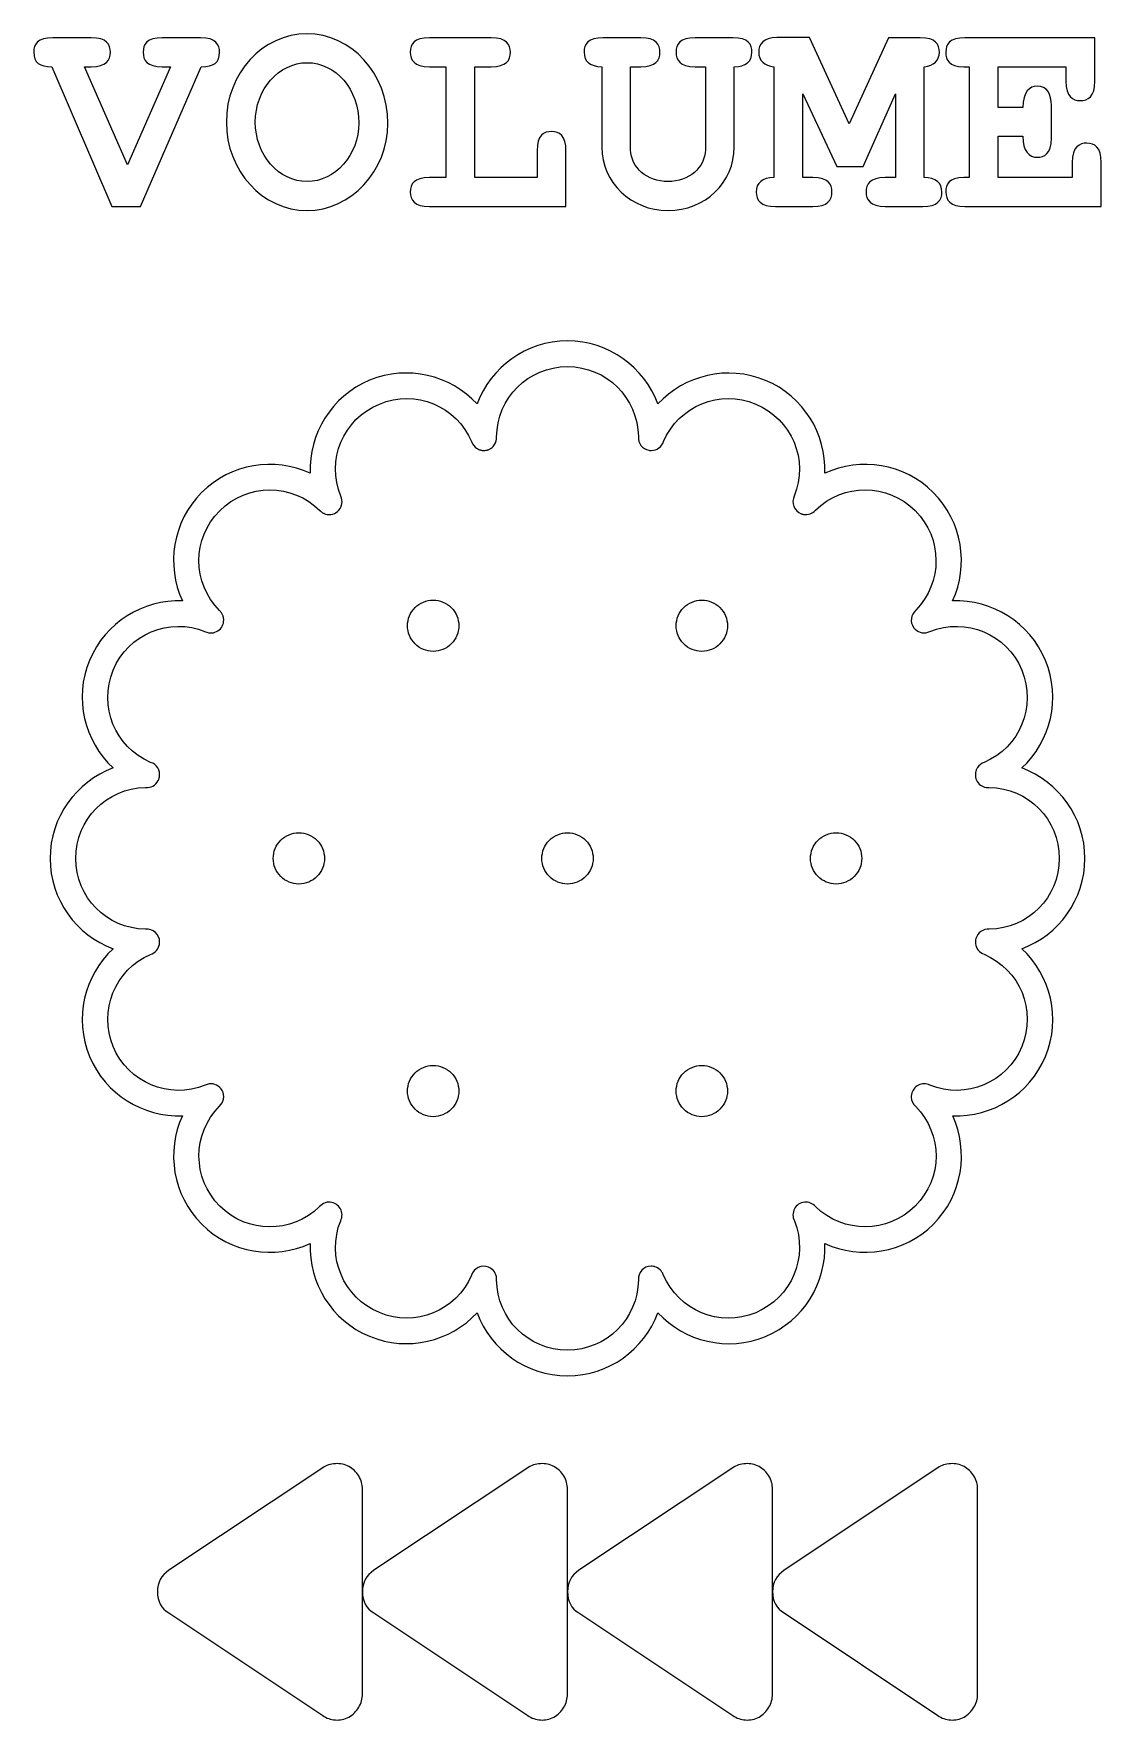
# Model space of a CAD drawing. Extents: x 1.1 to 88.4, y 2.6 to 71.5.
# Drawn here: x 67.36 to 88.18, y 4.68 to 37.57 of the extents above; entities that cross this region are included whole.
import ezdxf

# ---------------------------------------------------------------- set-up
doc = ezdxf.new("R2010")
doc.units = 0
doc.layers.add('Layer_1', color=7, linetype='CONTINUOUS')

msp = doc.modelspace()

# ---------------------------------------------------------------- linework, layer by layer
at = {"layer": 'Layer_1', "color": 7}
for points in [[(84.651376, 37.487701), (84.030488, 37.487701), (83.268488, 35.811301), (82.489554, 37.493351), (81.851732, 37.493351)], [(68.487133, 37.487701), (67.736422, 37.487701)], [(70.615089, 37.487701), (69.870022, 37.487701)], [(76.287032, 37.487701), (75.079121, 37.487701)], [(79.202026, 37.487701), (78.468248, 37.487701)], [(80.996959, 37.487701), (80.263182, 37.487701)], [(88.057436, 36.641041), (88.057436, 37.487701), (85.523081, 37.487701)], [(67.719489, 36.923261), (68.887889, 34.196991), (69.446689, 34.196991), (70.632022, 36.923261)], [(69.870022, 36.923261), (70.033711, 36.923261), (69.192689, 35.009791), (68.351666, 36.923261), (68.487133, 36.923261)], [(75.079121, 36.923261), (75.400855, 36.923261), (75.400855, 34.761441), (75.079121, 34.761441)], [(77.178855, 35.280721), (77.178855, 34.761441), (75.965299, 34.761441), (75.965299, 36.923261), (76.287032, 36.923261)], [(78.440026, 36.923261), (78.440026, 35.354101)], [(79.00447, 35.303301), (79.00447, 36.923261), (79.202026, 36.923261)], [(80.263182, 36.923261), (80.460737, 36.923261), (80.460737, 35.303301)], [(81.025182, 35.354101), (81.025182, 36.923261)], [(81.795288, 36.923261), (81.795288, 34.761441)], [(84.730399, 34.761441), (84.730399, 36.923261)], [(85.500503, 36.923261), (85.607747, 36.923261), (85.607747, 34.761441), (85.500503, 34.761441)], [(86.651969, 36.127391), (86.172192, 36.127391), (86.172192, 36.923261), (87.492992, 36.923261), (87.492992, 36.641041)], [(82.557288, 34.761441), (82.359732, 34.761441), (82.359732, 36.392681), (83.025776, 34.975921), (83.539421, 34.975921), (84.165954, 36.392681), (84.165954, 34.761441), (83.968399, 34.761441)], [(87.210769, 35.529081), (87.210769, 36.166901)], [(87.617169, 35.054951), (87.617169, 34.761441), (86.172192, 34.761441), (86.172192, 35.568591), (86.651969, 35.568591)], [(77.743299, 34.196991), (77.743299, 35.280721)], [(88.181614, 34.196991), (88.181614, 35.054951)], [(75.079121, 34.196991), (77.743299, 34.196991)], [(81.829154, 34.196991), (82.557288, 34.196991)], [(83.968399, 34.196991), (84.702176, 34.196991)], [(85.523081, 34.196991), (88.181614, 34.196991)], [(72.998444, 9.601906), (69.99951, 7.602617)], [(76.997022, 9.601906), (73.998089, 7.602617)], [(80.995604, 9.601906), (77.99667, 7.602617)], [(84.994182, 9.601906), (81.995249, 7.602617)], [(73.774168, 5.187476), (73.774168, 9.186054)], [(77.772746, 5.187476), (77.772746, 9.186054)], [(81.771328, 5.187476), (81.771328, 9.186054)], [(85.769906, 5.187476), (85.769906, 9.186054)], [(69.99951, 6.770913), (72.998444, 4.771624)], [(73.998089, 6.770913), (76.997022, 4.771624)], [(77.99667, 6.770913), (80.995604, 4.771624)], [(81.995249, 6.770913), (84.994182, 4.771624)]]:
    msp.add_lwpolyline(points, dxfattribs=at)
for points in [[(70.987622, 37.205481)], [(81.369493, 37.205481)], [(73.705061, 35.828251)], [(74.269505, 35.816951)], [(85.07471, 34.479211)], [(77.772513, 31.575468)], [(77.772513, 31.075758)], [(75.653377, 26.022648)], [(80.892127, 26.022648)], [(73.034002, 21.485748)], [(78.272752, 21.485748)], [(83.511502, 21.485748)], [(75.653377, 16.948848)], [(80.892127, 16.948848)], [(69.77559, 7.186765)], [(73.774168, 7.186765)], [(77.77275, 7.186765)], [(81.771328, 7.186765)]]:
    msp.add_lwpolyline(points, close=True, dxfattribs=at)
for points in [[(72.694705, 37.566721), (71.825461, 37.566721), (71.119905, 36.793441), (71.119905, 35.845171)], [(74.269505, 35.816951), (74.269505, 36.799081), (73.552661, 37.566721), (72.694705, 37.566721)], [(81.851732, 37.493351), (81.592088, 37.493351), (81.501776, 37.357881), (81.501776, 37.211121)], [(67.736422, 37.487701), (67.437266, 37.487701), (67.363889, 37.363521), (67.363889, 37.205481)], [(67.363889, 37.205481), (67.363889, 37.002281), (67.476777, 36.923261), (67.719489, 36.923261)], [(68.859666, 37.205481), (68.859666, 37.357881), (68.786286, 37.487701), (68.487133, 37.487701)], [(68.487133, 36.923261), (68.775, 36.923261), (68.859666, 37.047441), (68.859666, 37.205481)], [(69.870022, 37.487701), (69.570866, 37.487701), (69.497489, 37.363521), (69.497489, 37.205481)], [(69.497489, 37.205481), (69.497489, 37.047441), (69.570869, 36.923261), (69.870022, 36.923261)], [(70.987622, 37.205481), (70.987622, 37.352241), (70.919892, 37.487701), (70.615089, 37.487701)], [(70.632022, 36.923261), (70.874733, 36.923261), (70.987622, 37.002261), (70.987622, 37.205481)], [(75.079121, 37.487701), (74.779966, 37.487701), (74.706588, 37.363521), (74.706588, 37.205481)], [(74.706588, 37.205481), (74.706588, 37.058721), (74.779968, 36.923261), (75.079121, 36.923261)], [(76.659566, 37.205481), (76.659566, 37.352241), (76.586186, 37.487701), (76.287032, 37.487701)], [(76.287032, 36.923261), (76.580544, 36.923261), (76.659566, 37.047441), (76.659566, 37.205481)], [(78.468248, 37.487701), (78.174737, 37.487701), (78.095715, 37.363521), (78.095715, 37.205481)], [(78.095715, 37.205481), (78.095715, 37.024861), (78.214248, 36.928901), (78.440026, 36.923261)], [(79.574559, 37.205481), (79.574559, 37.357881), (79.501179, 37.487701), (79.202026, 37.487701)], [(79.202026, 36.923261), (79.495537, 36.923261), (79.574559, 37.047441), (79.574559, 37.205481)], [(80.263182, 37.487701), (79.964026, 37.487701), (79.890648, 37.363521), (79.890648, 37.205481)], [(79.890648, 37.205481), (79.890648, 37.058721), (79.958378, 36.923261), (80.263182, 36.923261)], [(81.369493, 37.205481), (81.369493, 37.357881), (81.301763, 37.487701), (80.996959, 37.487701)], [(81.025182, 36.923261), (81.250959, 36.923261), (81.369493, 37.024861), (81.369493, 37.205481)], [(81.501776, 37.211121), (81.501776, 37.041791), (81.609021, 36.940191), (81.795288, 36.923261)], [(85.02391, 37.205481), (85.02391, 37.357881), (84.95618, 37.487701), (84.651376, 37.487701)], [(84.730399, 36.923261), (84.916665, 36.940161), (85.02391, 37.041791), (85.02391, 37.205481)], [(85.523081, 37.487701), (85.223925, 37.487701), (85.150547, 37.363521), (85.150547, 37.205481)], [(85.150547, 37.205481), (85.150547, 37.058721), (85.201347, 36.923261), (85.500503, 36.923261)], [(71.684349, 35.845181), (71.684349, 36.477361), (72.141549, 37.002291), (72.694705, 37.002291)], [(72.694705, 37.002291), (73.253505, 37.002291), (73.705061, 36.477361), (73.705061, 35.828251)], [(86.928547, 36.545081), (86.787436, 36.545081), (86.651969, 36.432191), (86.651969, 36.127391)], [(87.210769, 36.166901), (87.210769, 36.387041), (87.126099, 36.545081), (86.928547, 36.545081)], [(87.492992, 36.641041), (87.492992, 36.341881), (87.622814, 36.262861), (87.775214, 36.262861)], [(87.775214, 36.262861), (87.921969, 36.262861), (88.057436, 36.330561), (88.057436, 36.641041)], [(71.119905, 35.845171), (71.119905, 34.891261), (71.825461, 34.117971), (72.694705, 34.117971)], [(72.694705, 34.682421), (72.141549, 34.682421), (71.684349, 35.207361), (71.684349, 35.845181)], [(73.705061, 35.828251), (73.705061, 35.207361), (73.242216, 34.682421), (72.694705, 34.682421)], [(72.694705, 34.117971), (73.552661, 34.117971), (74.269505, 34.891261), (74.269505, 35.816951)], [(77.461077, 35.658901), (77.314321, 35.658901), (77.178855, 35.596801), (77.178855, 35.280721)], [(77.743299, 35.280721), (77.743299, 35.579881), (77.613477, 35.658901), (77.461077, 35.658901)], [(86.651969, 35.568591), (86.651969, 35.275081), (86.776147, 35.156551), (86.934192, 35.156551)], [(86.934192, 35.156551), (87.069658, 35.156551), (87.210769, 35.224251), (87.210769, 35.529081)], [(78.440026, 35.354101), (78.440026, 34.671121), (79.015759, 34.117971), (79.732604, 34.117971)], [(79.732604, 34.682411), (79.331848, 34.682411), (79.00447, 34.958991), (79.00447, 35.303301)], [(79.732604, 34.117971), (80.460737, 34.117971), (81.025182, 34.676771), (81.025182, 35.354101)], [(80.460737, 35.303301), (80.460737, 34.958991), (80.133359, 34.682411), (79.732604, 34.682411)], [(87.899392, 35.433121), (87.758281, 35.433121), (87.617169, 35.371021), (87.617169, 35.054951)], [(88.181614, 35.054951), (88.181614, 35.354101), (88.051792, 35.433121), (87.899392, 35.433121)], [(75.079121, 34.761441), (74.779966, 34.761441), (74.706588, 34.637261), (74.706588, 34.479211)], [(81.795288, 34.761441), (81.575154, 34.761441), (81.450976, 34.659841), (81.450976, 34.479211)], [(82.929821, 34.479211), (82.929821, 34.631611), (82.862091, 34.761441), (82.557288, 34.761441)], [(83.968399, 34.761441), (83.669243, 34.761441), (83.595865, 34.637261), (83.595865, 34.479211)], [(85.07471, 34.479211), (85.07471, 34.659841), (84.950532, 34.761441), (84.730399, 34.761441)], [(85.500503, 34.761441), (85.206992, 34.761441), (85.150547, 34.631611), (85.150547, 34.479211)], [(74.706588, 34.479211), (74.706588, 34.326811), (74.791258, 34.196991), (75.079121, 34.196991)], [(81.450976, 34.479211), (81.450976, 34.326811), (81.535646, 34.196991), (81.829154, 34.196991)], [(82.557288, 34.196991), (82.845154, 34.196991), (82.929821, 34.326811), (82.929821, 34.479211)], [(83.595865, 34.479211), (83.595865, 34.332461), (83.674885, 34.196991), (83.968399, 34.196991)], [(84.702176, 34.196991), (84.990043, 34.196991), (85.07471, 34.326811), (85.07471, 34.479211)], [(85.150547, 34.479211), (85.150547, 34.326811), (85.235217, 34.196991), (85.523081, 34.196991)], [(77.772513, 31.575468), (76.965891, 31.575468), (76.276924, 31.062267), (76.00983, 30.346603)], [(79.535712, 30.347635), (79.268372, 31.062825), (78.578791, 31.575468), (77.772513, 31.575468)], [(76.00983, 30.346603), (75.489699, 30.90602), (74.657648, 31.11681), (73.912285, 30.808073)], [(76.390684, 29.700647), (76.394886, 30.463491), (77.008642, 31.075758), (77.772513, 31.075758)], [(77.772513, 31.075758), (78.532886, 31.075758), (79.144602, 30.468952), (79.154342, 29.710981)], [(81.633776, 30.807039), (80.888934, 31.115559), (80.056407, 30.905961), (79.535712, 30.347635)], [(73.912285, 30.808073), (73.166691, 30.499241), (72.726107, 29.76062), (72.753698, 28.996815)], [(74.103486, 30.346084), (74.809473, 30.63851), (75.609917, 30.307178), (75.905444, 29.603494)], [(79.643715, 29.614348), (79.943152, 30.310112), (80.740455, 30.635872), (81.442572, 30.345053)], [(82.792363, 28.996815), (82.819731, 29.760437), (82.379192, 30.498278), (81.633776, 30.807039)], [(73.352627, 28.546196), (73.064181, 29.252702), (73.397577, 30.053683), (74.103486, 30.346084)], [(81.442572, 30.345053), (82.146795, 30.053347), (82.479789, 29.25561), (82.194981, 28.550331)], [(75.905444, 29.603494), (75.923686, 29.553934), (75.957153, 29.511423), (76.001046, 29.482056)], [(76.352444, 29.557504), (76.378959, 29.599671), (76.392275, 29.648796), (76.390684, 29.69858)], [(76.390684, 29.69858), (76.390687, 29.699269), (76.390687, 29.699958), (76.390684, 29.700647)], [(79.154342, 29.710981), (79.143161, 29.582288), (79.231858, 29.466265), (79.358978, 29.4433)], [(79.409106, 29.439164), (79.516899, 29.440873), (79.611458, 29.511481), (79.643715, 29.614348)], [(72.753698, 28.996815), (72.058791, 29.313966), (71.208412, 29.189411), (70.638066, 28.619059)], [(76.001046, 29.482056), (76.014857, 29.472686), (76.029571, 29.464723), (76.044969, 29.458286)], [(76.044969, 29.458286), (76.045314, 29.458112), (76.045658, 29.457939), (76.046004, 29.457767)], [(76.046004, 29.457767), (76.053454, 29.454821), (76.061043, 29.452235), (76.068742, 29.450017)], [(76.068742, 29.450017), (76.069085, 29.449844), (76.069429, 29.449671), (76.069774, 29.449499)], [(76.069774, 29.449499), (76.07743, 29.447234), (76.08519, 29.445338), (76.093028, 29.443816)], [(76.093028, 29.443816), (76.117539, 29.439073), (76.142622, 29.438027), (76.167442, 29.440715)], [(76.167442, 29.440715), (76.180371, 29.442299), (76.193157, 29.444891), (76.205682, 29.448467)], [(76.205682, 29.448467), (76.209319, 29.449247), (76.212937, 29.450108), (76.216535, 29.451049)], [(76.216535, 29.451049), (76.216881, 29.451221), (76.217226, 29.451394), (76.21757, 29.451568)], [(76.21757, 29.451568), (76.225103, 29.453971), (76.232518, 29.45673), (76.23979, 29.459836)], [(76.23979, 29.459836), (76.240135, 29.460007), (76.24048, 29.460179), (76.240824, 29.460352)], [(76.240824, 29.460352), (76.248055, 29.46363), (76.255126, 29.467251), (76.262012, 29.471203)], [(76.262012, 29.471203), (76.262356, 29.471375), (76.2627, 29.471548), (76.263044, 29.471721)], [(76.263044, 29.471721), (76.269954, 29.475535), (76.276679, 29.479673), (76.283197, 29.484122)], [(76.283197, 29.484122), (76.283543, 29.484466), (76.283888, 29.484811), (76.284232, 29.485157)], [(76.284232, 29.485157), (76.297859, 29.494726), (76.310497, 29.505632), (76.321956, 29.517714)], [(76.321956, 29.517714), (76.333426, 29.529922), (76.34364, 29.543253), (76.352444, 29.557504)], [(79.358978, 29.4433), (79.359151, 29.4433), (79.359324, 29.4433), (79.359497, 29.4433)], [(79.359497, 29.4433), (79.367537, 29.44187), (79.375642, 29.440835), (79.383783, 29.440199)], [(79.383783, 29.440199), (79.383956, 29.440199), (79.384129, 29.440199), (79.384302, 29.440199)], [(79.384302, 29.440199), (79.392548, 29.439443), (79.400826, 29.439098), (79.409106, 29.439164)], [(84.905928, 28.620094), (84.335667, 29.190353), (83.48683, 29.313963), (82.792363, 28.996815)], [(70.638066, 28.619059), (70.067741, 28.048737), (69.944395, 27.199495), (70.26186, 26.504977)], [(70.991531, 28.265592), (71.532826, 28.806887), (72.403271, 28.807572), (72.945418, 28.267661)], [(82.608393, 28.274894), (83.151034, 28.807011), (84.013774, 28.805683), (84.552461, 28.266626)], [(85.283682, 26.505493), (85.600637, 27.200339), (85.476182, 28.049842), (84.905928, 28.620094)], [(73.315114, 28.27644), (73.379793, 28.35106), (73.394491, 28.456759), (73.352627, 28.546196)], [(82.194981, 28.550331), (82.164124, 28.487546), (82.160983, 28.414705), (82.18632, 28.349497)], [(82.18632, 28.349497), (82.211657, 28.284289), (82.263155, 28.232678), (82.328307, 28.207198)], [(70.98843, 26.316359), (70.451392, 26.858696), (70.451193, 27.725252), (70.991531, 28.265592)], [(72.945418, 28.267661), (72.946102, 28.266967), (72.946791, 28.266277), (72.947484, 28.265592)], [(72.947484, 28.265592), (72.953227, 28.259611), (72.959263, 28.25392), (72.965571, 28.248539)], [(72.965571, 28.248539), (72.972022, 28.243034), (72.978748, 28.23786), (72.985724, 28.233037)], [(72.985724, 28.233037), (72.992569, 28.228383), (72.99964, 28.224071), (73.006912, 28.220118)], [(73.006912, 28.220118), (73.007084, 28.220118), (73.007256, 28.220118), (73.007428, 28.220118)], [(73.007428, 28.220118), (73.014483, 28.216151), (73.021726, 28.212529), (73.029132, 28.209265)], [(73.029132, 28.209265), (73.029305, 28.209264), (73.029478, 28.209264), (73.02965, 28.209265)], [(73.02965, 28.209265), (73.037261, 28.206127), (73.045022, 28.203368), (73.052905, 28.200996)], [(73.052905, 28.200996), (73.053077, 28.200996), (73.053249, 28.200996), (73.053421, 28.200996)], [(73.053421, 28.200996), (73.147896, 28.172258), (73.250436, 28.20182), (73.315114, 28.27644)], [(82.328307, 28.207198), (82.336087, 28.204045), (82.34402, 28.201285), (82.352077, 28.19893)], [(82.352077, 28.19893), (82.360083, 28.196806), (82.368189, 28.195082), (82.376366, 28.193763)], [(82.376366, 28.193763), (82.46258, 28.178297), (82.550601, 28.209075), (82.608393, 28.274894)], [(84.552461, 28.266626), (85.09061, 27.728477), (85.093835, 26.865829), (84.563314, 26.323076)], [(70.26186, 26.504977), (69.498056, 26.53256), (68.759437, 26.091968), (68.450602, 25.346391)], [(70.993081, 26.311189), (70.991422, 26.312848), (70.990081, 26.314692), (70.98843, 26.316359)], [(71.034422, 26.258481), (71.023068, 26.277825), (71.009163, 26.295553), (70.993081, 26.311189)], [(74.653377, 26.022648), (74.653377, 26.155256), (74.706055, 26.282433), (74.799823, 26.376201)], [(74.799823, 26.376201), (74.893592, 26.46997), (75.020769, 26.522648), (75.153377, 26.522648)], [(75.153377, 26.522648), (75.285985, 26.522648), (75.413162, 26.46997), (75.50693, 26.376201)], [(75.50693, 26.376201), (75.600699, 26.282433), (75.653377, 26.155256), (75.653377, 26.022648)], [(79.892127, 26.022648), (79.892127, 26.155256), (79.944805, 26.282433), (80.038574, 26.376201)], [(80.038574, 26.376201), (80.132342, 26.46997), (80.259519, 26.522648), (80.392127, 26.522648)], [(80.392127, 26.522648), (80.524735, 26.522648), (80.651912, 26.46997), (80.74568, 26.376201)], [(80.74568, 26.376201), (80.839449, 26.282433), (80.892127, 26.155256), (80.892127, 26.022648)], [(84.563314, 26.323076), (84.465948, 26.23969), (84.447422, 26.096174), (84.520422, 25.990797)], [(87.093392, 25.346907), (86.784769, 26.091992), (86.046936, 26.532425), (85.283682, 26.505493)], [(68.912588, 25.155187), (69.204921, 25.860939), (70.005569, 26.194142), (70.711961, 25.906048)], [(70.955166, 25.922773), (71.027841, 25.97017), (71.070748, 26.051855), (71.06853, 26.13859)], [(71.034941, 26.257962), (71.034768, 26.258136), (71.034595, 26.258308), (71.034422, 26.258481)], [(71.045791, 26.236259), (71.042528, 26.243665), (71.038907, 26.250908), (71.034941, 26.257962)], [(71.046307, 26.235743), (71.046136, 26.235915), (71.045964, 26.236087), (71.045791, 26.236259)], [(71.055094, 26.213004), (71.052537, 26.220722), (71.049604, 26.228311), (71.046307, 26.235743)], [(71.059227, 26.199569), (71.057976, 26.204085), (71.056597, 26.208566), (71.055094, 26.213004)], [(71.062328, 26.189234), (71.061369, 26.192701), (71.060335, 26.196147), (71.059227, 26.199569)], [(71.062328, 26.1882), (71.062329, 26.188545), (71.062329, 26.188889), (71.062328, 26.189234)], [(71.066463, 26.16443), (71.065468, 26.172415), (71.064088, 26.180348), (71.062328, 26.1882)], [(71.066463, 26.163911), (71.066463, 26.164084), (71.066463, 26.164257), (71.066463, 26.16443)], [(71.06853, 26.139625), (71.068236, 26.147749), (71.067547, 26.155854), (71.066463, 26.163911)], [(71.06853, 26.139106), (71.06853, 26.139279), (71.06853, 26.139452), (71.06853, 26.139625)], [(71.06853, 26.13859), (71.06853, 26.138762), (71.06853, 26.138934), (71.06853, 26.139106)], [(74.799823, 25.669095), (74.706055, 25.762863), (74.653377, 25.89004), (74.653377, 26.022648)], [(75.653377, 26.022648), (75.653377, 25.89004), (75.600699, 25.762863), (75.50693, 25.669095)], [(80.038574, 25.669095), (79.944805, 25.762863), (79.892127, 25.89004), (79.892127, 26.022648)], [(80.892127, 26.022648), (80.892127, 25.89004), (80.839449, 25.762863), (80.74568, 25.669095)], [(84.520422, 25.990797), (84.525245, 25.98382), (84.530419, 25.977094), (84.535924, 25.970643)], [(84.838232, 25.90863), (85.543135, 26.19233), (86.339914, 25.858928), (86.631403, 25.155187)], [(70.711961, 25.906048), (70.79044, 25.869047), (70.882491, 25.875377), (70.955166, 25.922773)], [(75.153377, 25.522648), (75.020769, 25.522648), (74.893592, 25.575326), (74.799823, 25.669095)], [(75.50693, 25.669095), (75.413162, 25.575326), (75.285985, 25.522648), (75.153377, 25.522648)], [(80.392127, 25.522648), (80.259519, 25.522648), (80.132342, 25.575326), (80.038574, 25.669095)], [(80.74568, 25.669095), (80.651912, 25.575326), (80.524735, 25.522648), (80.392127, 25.522648)], [(84.535924, 25.970643), (84.541305, 25.964336), (84.546996, 25.958299), (84.552977, 25.952557)], [(84.552977, 25.952557), (84.629159, 25.878972), (84.743441, 25.861373), (84.838232, 25.90863)], [(68.450602, 25.346391), (68.142008, 24.60138), (68.352418, 23.768993), (68.911038, 23.248327)], [(86.63347, 23.248327), (87.191883, 23.769014), (87.401933, 24.60202), (87.093392, 25.346907)], [(69.643293, 23.356849), (68.947574, 23.656296), (68.621774, 24.453094), (68.912588, 25.155187)], [(86.631403, 25.155187), (86.92258, 24.452229), (86.595613, 23.65441), (85.898116, 23.355814)], [(69.815376, 23.075729), (69.836643, 23.199333), (69.763044, 23.319566), (69.643293, 23.356849)], [(85.898116, 23.355814), (85.844803, 23.338293), (85.798934, 23.303346), (85.767891, 23.256595)], [(68.911038, 23.248327), (68.195718, 22.981053), (67.682689, 22.292014), (67.682689, 21.485644)], [(69.790571, 23.001831), (69.794377, 23.009065), (69.797826, 23.016481), (69.800906, 23.024053)], [(69.800906, 23.024569), (69.804043, 23.03218), (69.806802, 23.03994), (69.809174, 23.047823)], [(69.800906, 23.024053), (69.800906, 23.024225), (69.800906, 23.024397), (69.800906, 23.024569)], [(69.809174, 23.048339), (69.811456, 23.056166), (69.813353, 23.0641), (69.81486, 23.072112)], [(69.809174, 23.047823), (69.809174, 23.047995), (69.809174, 23.048167), (69.809174, 23.048339)], [(69.81486, 23.072628), (69.815038, 23.07366), (69.81521, 23.074694), (69.815376, 23.075729)], [(69.81486, 23.072112), (69.81486, 23.072284), (69.81486, 23.072456), (69.81486, 23.072628)], [(85.736368, 23.188899), (85.712278, 23.10931), (85.729333, 23.022952), (85.781871, 22.958497)], [(85.74412, 23.212153), (85.741158, 23.204533), (85.73857, 23.196773), (85.736368, 23.188899)], [(85.744636, 23.212672), (85.744464, 23.212499), (85.744292, 23.212326), (85.74412, 23.212153)], [(85.754971, 23.234376), (85.75118, 23.227311), (85.747731, 23.220068), (85.744636, 23.212672)], [(85.767891, 23.256079), (85.763236, 23.249235), (85.758924, 23.242164), (85.754971, 23.234892)], [(85.754971, 23.234892), (85.754971, 23.23472), (85.754971, 23.234548), (85.754971, 23.234376)], [(85.767891, 23.256595), (85.76789, 23.256423), (85.76789, 23.256251), (85.767891, 23.256079)], [(87.862853, 21.485644), (87.862853, 22.292364), (87.349265, 22.981302), (86.63347, 23.248327)], [(68.182918, 21.485644), (68.182918, 22.244125), (68.786678, 22.854775), (69.542008, 22.867473)], [(69.542008, 22.867473), (69.542699, 22.867483), (69.543381, 22.867462), (69.544075, 22.867473)], [(69.544075, 22.867473), (69.645884, 22.857457), (69.743525, 22.910473), (69.790571, 23.001315)], [(69.790571, 23.001315), (69.790571, 23.001487), (69.790571, 23.001659), (69.790571, 23.001831)], [(85.781871, 22.958497), (85.834409, 22.894042), (85.915555, 22.859924), (85.998366, 22.867473)], [(85.998366, 22.867473), (86.75612, 22.857498), (87.362624, 22.245871), (87.362624, 21.485644)], [(72.034002, 21.485748), (72.034002, 21.618356), (72.08668, 21.745533), (72.180449, 21.839301)], [(72.180449, 21.839301), (72.274217, 21.93307), (72.401394, 21.985748), (72.534002, 21.985748)], [(72.534002, 21.985748), (72.66661, 21.985748), (72.793787, 21.93307), (72.887555, 21.839301)], [(72.887555, 21.839301), (72.981324, 21.745533), (73.034002, 21.618356), (73.034002, 21.485748)], [(77.272752, 21.485748), (77.272752, 21.618356), (77.32543, 21.745533), (77.419199, 21.839301)], [(77.419199, 21.839301), (77.512967, 21.93307), (77.640144, 21.985748), (77.772752, 21.985748)], [(77.772752, 21.985748), (77.90536, 21.985748), (78.032537, 21.93307), (78.126305, 21.839301)], [(78.126305, 21.839301), (78.220074, 21.745533), (78.272752, 21.618356), (78.272752, 21.485748)], [(82.511502, 21.485748), (82.511502, 21.618356), (82.56418, 21.745533), (82.657949, 21.839301)], [(82.657949, 21.839301), (82.751717, 21.93307), (82.878894, 21.985748), (83.011502, 21.985748)], [(83.011502, 21.985748), (83.14411, 21.985748), (83.271287, 21.93307), (83.365055, 21.839301)], [(83.365055, 21.839301), (83.458824, 21.745533), (83.511502, 21.618356), (83.511502, 21.485748)], [(67.682689, 21.485644), (67.682689, 20.679276), (68.195718, 19.990235), (68.911038, 19.722961)], [(69.54304, 20.103818), (68.787229, 20.11597), (68.182918, 20.726819), (68.182918, 21.485644)], [(72.180449, 21.132195), (72.08668, 21.225963), (72.034002, 21.35314), (72.034002, 21.485748)], [(73.034002, 21.485748), (73.034002, 21.35314), (72.981324, 21.225963), (72.887555, 21.132195)], [(77.419199, 21.132195), (77.32543, 21.225963), (77.272752, 21.35314), (77.272752, 21.485748)], [(78.272752, 21.485748), (78.272752, 21.35314), (78.220074, 21.225963), (78.126305, 21.132195)], [(82.657949, 21.132195), (82.56418, 21.225963), (82.511502, 21.35314), (82.511502, 21.485748)], [(83.511502, 21.485748), (83.511502, 21.35314), (83.458824, 21.225963), (83.365055, 21.132195)], [(87.362624, 21.485644), (87.362624, 20.72507), (86.755572, 20.113245), (85.997335, 20.103818)], [(86.633988, 19.722961), (87.349546, 19.99011), (87.862853, 20.679096), (87.862853, 21.485644)], [(72.534002, 20.985748), (72.401394, 20.985748), (72.274217, 21.038426), (72.180449, 21.132195)], [(72.887555, 21.132195), (72.793787, 21.038426), (72.66661, 20.985748), (72.534002, 20.985748)], [(77.772752, 20.985748), (77.640144, 20.985748), (77.512967, 21.038426), (77.419199, 21.132195)], [(78.126305, 21.132195), (78.032537, 21.038426), (77.90536, 20.985748), (77.772752, 20.985748)], [(83.011502, 20.985748), (82.878894, 20.985748), (82.751717, 21.038426), (82.657949, 21.132195)], [(83.365055, 21.132195), (83.271287, 21.038426), (83.14411, 20.985748), (83.011502, 20.985748)], [(69.735883, 20.041818), (69.683228, 20.088764), (69.613189, 20.111282), (69.54304, 20.103818)], [(85.997335, 20.103818), (85.878463, 20.113646), (85.769202, 20.038137), (85.736368, 19.923467)], [(69.641743, 19.613407), (69.73112, 19.640589), (69.797889, 19.715329), (69.81486, 19.807193)], [(69.819511, 19.857321), (69.818912, 19.927864), (69.788539, 19.994871), (69.735883, 20.041818)], [(69.81486, 19.807712), (69.816446, 19.815573), (69.817653, 19.823505), (69.818477, 19.831482)], [(69.81486, 19.807193), (69.81486, 19.807366), (69.81486, 19.807539), (69.81486, 19.807712)], [(69.818477, 19.832517), (69.819215, 19.84059), (69.81956, 19.848695), (69.819511, 19.856803)], [(69.818477, 19.831482), (69.818477, 19.831827), (69.818477, 19.832172), (69.818477, 19.832517)], [(69.819511, 19.856803), (69.819511, 19.856976), (69.819511, 19.857148), (69.819511, 19.857321)], [(85.727065, 19.873858), (85.725764, 19.857328), (85.726111, 19.84071), (85.7281, 19.824248)], [(85.727584, 19.876959), (85.727406, 19.876098), (85.727234, 19.875236), (85.727065, 19.874374)], [(85.727065, 19.874374), (85.727065, 19.874202), (85.727065, 19.87403), (85.727065, 19.873858)], [(85.736368, 19.923467), (85.731976, 19.908277), (85.729035, 19.892704), (85.727584, 19.876959)], [(85.7281, 19.824248), (85.739282, 19.727937), (85.805139, 19.646774), (85.897081, 19.615992)], [(68.911038, 19.722961), (68.353029, 19.202242), (68.143193, 18.36954), (68.451634, 17.624899)], [(68.913623, 17.816619), (68.623465, 18.517117), (68.947201, 19.311867), (69.639677, 19.612891)], [(69.639677, 19.612891), (69.640366, 19.61306), (69.641055, 19.613232), (69.641743, 19.613407)], [(85.897081, 19.615992), (86.59605, 19.318116), (86.923913, 18.519265), (86.632438, 17.815585)], [(87.094424, 17.624381), (87.403045, 18.369455), (87.192714, 19.2023), (86.633988, 19.722961)], [(70.70886, 17.063692), (70.003476, 16.778564), (69.205387, 17.112208), (68.913623, 17.816619)], [(86.632438, 17.815585), (86.340946, 17.111859), (85.544167, 16.778937), (84.839264, 17.06266)], [(68.451634, 17.624899), (68.760471, 16.879298), (69.498572, 16.439241), (70.262376, 16.466829)], [(74.799823, 17.302401), (74.893592, 17.39617), (75.020769, 17.448848), (75.153377, 17.448848)], [(75.153377, 17.448848), (75.285985, 17.448848), (75.413162, 17.39617), (75.50693, 17.302401)], [(80.038574, 17.302401), (80.132342, 17.39617), (80.259519, 17.448848), (80.392127, 17.448848)], [(80.392127, 17.448848), (80.524735, 17.448848), (80.651912, 17.39617), (80.74568, 17.302401)], [(85.284716, 16.465797), (86.047971, 16.438865), (86.785801, 16.879317), (87.094424, 17.624381)], [(70.992049, 17.01925), (70.91636, 17.092078), (70.803221, 17.109833), (70.70886, 17.063692)], [(74.653377, 16.948848), (74.653377, 17.081456), (74.706055, 17.208633), (74.799823, 17.302401)], [(75.50693, 17.302401), (75.600699, 17.208633), (75.653377, 17.081456), (75.653377, 16.948848)], [(79.892127, 16.948848), (79.892127, 17.081456), (79.944805, 17.208633), (80.038574, 17.302401)], [(80.74568, 17.302401), (80.839449, 17.208633), (80.892127, 17.081456), (80.892127, 16.948848)], [(70.98843, 16.654932), (71.027192, 16.690795), (71.053604, 16.73801), (71.063878, 16.789808)], [(71.009102, 17.001163), (71.003721, 17.007471), (70.99803, 17.013507), (70.992049, 17.01925)], [(71.009618, 17.000647), (71.009446, 17.000819), (71.009274, 17.000991), (71.009102, 17.001163)], [(71.037523, 16.959824), (71.029593, 16.97432), (71.020246, 16.987995), (71.009618, 17.000647)], [(71.038039, 16.959306), (71.037867, 16.959479), (71.037695, 16.959652), (71.037523, 16.959824)], [(71.048376, 16.937602), (71.045281, 16.944998), (71.041831, 16.952241), (71.038039, 16.959306)], [(71.048892, 16.937086), (71.048721, 16.937258), (71.048549, 16.93743), (71.048376, 16.937602)], [(71.057161, 16.914348), (71.054773, 16.922056), (71.052014, 16.929644), (71.048892, 16.937086)], [(71.062328, 16.896261), (71.060833, 16.902352), (71.059109, 16.908386), (71.057161, 16.914348)], [(71.063878, 16.890059), (71.063388, 16.892133), (71.062871, 16.8942), (71.062328, 16.896261)], [(71.063878, 16.889543), (71.063879, 16.889715), (71.063879, 16.889887), (71.063878, 16.890059)], [(71.067495, 16.865254), (71.066688, 16.873405), (71.065481, 16.881511), (71.063878, 16.889543)], [(71.063878, 16.789808), (71.068845, 16.814461), (71.070065, 16.839722), (71.067495, 16.864738)], [(71.067495, 16.864738), (71.067495, 16.86491), (71.067495, 16.865082), (71.067495, 16.865254)], [(74.799823, 16.595295), (74.706055, 16.689063), (74.653377, 16.81624), (74.653377, 16.948848)], [(75.653377, 16.948848), (75.653377, 16.81624), (75.600699, 16.689063), (75.50693, 16.595295)], [(80.038574, 16.595295), (79.944805, 16.689063), (79.892127, 16.81624), (79.892127, 16.948848)], [(80.892127, 16.948848), (80.892127, 16.81624), (80.839449, 16.689063), (80.74568, 16.595295)], [(84.477531, 16.856986), (84.476948, 16.848731), (84.476775, 16.840453), (84.477012, 16.832181)], [(84.477012, 16.832181), (84.477009, 16.831493), (84.477009, 16.830804), (84.477012, 16.830115)], [(84.477012, 16.830115), (84.479069, 16.761373), (84.509349, 16.696513), (84.560729, 16.650799)], [(84.480632, 16.881791), (84.479185, 16.873579), (84.47815, 16.865301), (84.477531, 16.856986)], [(84.614424, 17.062491), (84.543731, 17.026839), (84.494103, 16.95981), (84.480632, 16.881791)], [(84.839264, 17.06266), (84.768518, 17.098206), (84.685116, 17.098144), (84.614424, 17.062491)], [(70.262376, 16.466829), (69.944974, 15.771845), (70.069148, 14.921675), (70.639616, 14.351197)], [(70.993081, 14.704664), (70.452754, 15.244999), (70.451413, 16.112594), (70.98843, 16.654932)], [(75.153377, 16.448848), (75.020769, 16.448848), (74.893592, 16.501526), (74.799823, 16.595295)], [(75.50693, 16.595295), (75.413162, 16.501526), (75.285985, 16.448848), (75.153377, 16.448848)], [(80.392127, 16.448848), (80.259519, 16.448848), (80.132342, 16.501526), (80.038574, 16.595295)], [(80.74568, 16.595295), (80.651912, 16.501526), (80.524735, 16.448848), (80.392127, 16.448848)], [(84.560729, 16.650799), (85.093835, 16.108218), (85.093002, 15.245226), (84.554011, 14.706215)], [(84.907479, 14.352747), (85.477539, 14.92281), (85.60164, 15.771456), (85.284716, 16.465797)], [(72.936115, 14.695361), (72.393404, 14.164303), (71.531413, 14.165962), (70.993081, 14.704664)], [(73.045668, 14.768225), (73.0033, 14.754153), (72.965473, 14.728994), (72.936115, 14.695361)], [(73.069441, 14.774943), (73.061411, 14.773097), (73.053477, 14.770855), (73.045668, 14.768225)], [(73.144371, 14.780629), (73.119251, 14.782519), (73.093989, 14.780602), (73.069441, 14.774943)], [(73.343335, 14.654762), (73.302153, 14.727271), (73.227532, 14.774477), (73.144371, 14.780629)], [(73.349526, 14.419409), (73.386839, 14.493984), (73.384517, 14.582252), (73.343335, 14.654762)], [(82.199181, 14.65052), (82.159848, 14.577545), (82.159242, 14.489819), (82.197566, 14.416308)], [(82.393937, 14.780629), (82.311463, 14.772229), (82.238515, 14.723495), (82.199181, 14.65052)], [(82.610462, 14.694845), (82.556824, 14.757362), (82.475836, 14.789448), (82.393937, 14.780629)], [(84.554011, 14.706215), (84.016018, 14.168229), (83.153244, 14.164811), (82.610462, 14.694845)], [(70.639616, 14.351197), (71.209852, 13.780977), (72.058725, 13.657382), (72.753182, 13.974475)], [(74.103486, 12.627272), (73.399612, 12.918819), (73.065504, 13.714416), (73.349526, 14.419409)], [(82.197566, 14.416308), (82.478651, 13.712307), (82.145591, 12.917219), (81.443091, 12.626238)], [(82.792879, 13.974475), (83.487603, 13.657883), (84.337386, 13.782657), (84.907479, 14.352747)], [(72.753182, 13.974475), (72.726009, 13.211335), (73.166855, 12.474047), (73.912285, 12.165283)], [(81.634292, 12.164767), (82.379549, 12.473459), (82.820035, 13.21103), (82.792879, 13.974475)], [(76.033652, 13.508401), (75.970695, 13.478785), (75.922925, 13.424275), (75.901827, 13.357975)], [(76.233588, 13.514039), (76.169061, 13.54006), (76.09661, 13.538017), (76.033652, 13.508401)], [(76.27803, 13.490785), (76.264033, 13.500006), (76.249144, 13.507797), (76.233588, 13.514039)], [(76.390684, 13.264958), (76.396665, 13.355053), (76.353604, 13.441373), (76.27803, 13.490785)], [(79.40187, 13.532126), (79.333387, 13.531426), (79.268189, 13.502664), (79.221502, 13.452557)], [(79.448379, 13.528507), (79.433022, 13.53116), (79.417452, 13.532372), (79.40187, 13.532126)], [(79.451479, 13.527991), (79.450447, 13.528169), (79.449413, 13.528341), (79.448379, 13.528507)], [(79.451998, 13.527991), (79.451825, 13.527991), (79.451652, 13.527991), (79.451479, 13.527991)], [(79.457681, 13.52644), (79.455793, 13.526979), (79.453898, 13.527496), (79.451998, 13.527991)], [(79.476284, 13.521789), (79.470145, 13.523577), (79.463939, 13.525128), (79.457681, 13.52644)], [(79.640617, 13.366761), (79.61364, 13.44165), (79.552616, 13.499218), (79.476284, 13.521789)], [(75.901827, 13.357975), (75.60289, 12.661245), (74.806081, 12.336239), (74.103486, 12.627272)], [(77.772513, 11.896049), (77.010719, 11.896049), (76.398183, 12.505008), (76.390684, 13.264958)], [(79.154858, 13.267024), (79.148463, 12.506106), (78.535002, 11.896049), (77.772513, 11.896049)], [(79.221502, 13.452557), (79.174814, 13.402451), (79.150724, 13.335386), (79.154858, 13.267024)], [(81.443091, 12.626238), (80.737815, 12.334098), (79.936879, 12.664486), (79.640617, 13.366761)], [(73.912285, 12.165283), (74.65729, 11.856684), (75.489363, 12.066041), (76.00983, 12.624171)], [(76.00983, 12.624171), (76.277048, 11.908743), (76.966063, 11.395822), (77.772513, 11.395822)], [(77.772513, 11.395822), (78.579132, 11.395822), (79.268618, 11.909024), (79.535712, 12.624687)], [(79.535712, 12.624687), (80.056365, 12.065871), (80.889167, 11.85612), (81.634292, 12.164767)], [(73.246356, 9.681878), (73.15039, 9.676546), (73.067753, 9.649889), (72.998444, 9.601906)], [(73.510262, 9.625897), (73.430291, 9.668549), (73.342322, 9.687209), (73.246356, 9.681878)], [(73.702194, 9.441963), (73.654211, 9.521934), (73.590234, 9.583246), (73.510262, 9.625897)], [(77.244934, 9.681878), (77.148968, 9.676546), (77.066331, 9.649889), (76.997022, 9.601906)], [(77.50884, 9.625897), (77.428869, 9.668549), (77.3409, 9.687209), (77.244934, 9.681878)], [(77.700772, 9.441963), (77.652789, 9.521934), (77.588812, 9.583246), (77.50884, 9.625897)], [(81.243516, 9.681878), (81.14755, 9.676546), (81.064913, 9.649889), (80.995604, 9.601906)], [(81.507422, 9.625897), (81.427451, 9.668549), (81.339482, 9.687209), (81.243516, 9.681878)], [(81.699354, 9.441963), (81.651371, 9.521934), (81.587394, 9.583246), (81.507422, 9.625897)], [(85.242094, 9.681878), (85.146128, 9.676546), (85.063491, 9.649889), (84.994182, 9.601906)], [(85.506, 9.625897), (85.426029, 9.668549), (85.33806, 9.687209), (85.242094, 9.681878)], [(85.697932, 9.441963), (85.649949, 9.521934), (85.585972, 9.583246), (85.506, 9.625897)], [(73.774168, 9.186054), (73.774168, 9.276688), (73.750177, 9.361991), (73.702194, 9.441963)], [(77.772746, 9.186054), (77.772746, 9.276688), (77.748755, 9.361991), (77.700772, 9.441963)], [(81.771328, 9.186054), (81.771328, 9.276688), (81.747337, 9.361991), (81.699354, 9.441963)], [(85.769906, 9.186054), (85.769906, 9.276688), (85.745915, 9.361991), (85.697932, 9.441963)], [(69.99951, 7.602617), (69.85023, 7.50132), (69.77559, 7.362702), (69.77559, 7.186765)], [(73.998089, 7.602617), (73.848808, 7.50132), (73.774168, 7.362702), (73.774168, 7.186765)], [(77.99667, 7.602617), (77.84739, 7.50132), (77.77275, 7.362702), (77.77275, 7.186765)], [(81.995249, 7.602617), (81.845968, 7.50132), (81.771328, 7.362702), (81.771328, 7.186765)], [(69.77559, 7.186765), (69.77559, 7.000164), (69.85023, 6.861547), (69.99951, 6.770913)], [(73.774168, 7.186765), (73.774168, 7.000164), (73.848808, 6.861547), (73.998089, 6.770913)], [(77.77275, 7.186765), (77.77275, 7.000164), (77.84739, 6.861547), (77.99667, 6.770913)], [(81.771328, 7.186765), (81.771328, 7.000164), (81.845968, 6.861547), (81.995249, 6.770913)], [(73.702194, 4.931567), (73.750177, 5.011538), (73.774168, 5.096841), (73.774168, 5.187476)], [(77.700772, 4.931567), (77.748755, 5.011538), (77.772746, 5.096841), (77.772746, 5.187476)], [(81.699354, 4.931567), (81.747337, 5.011538), (81.771328, 5.096841), (81.771328, 5.187476)], [(85.697932, 4.931567), (85.745915, 5.011538), (85.769906, 5.096841), (85.769906, 5.187476)], [(72.998444, 4.771624), (73.073084, 4.718309), (73.155721, 4.688986), (73.246356, 4.683655)], [(73.246356, 4.683655), (73.33699, 4.678323), (73.424959, 4.696983), (73.510262, 4.739635)], [(73.510262, 4.739635), (73.590234, 4.787618), (73.654211, 4.851595), (73.702194, 4.931567)], [(76.997022, 4.771624), (77.071662, 4.718309), (77.1543, 4.688986), (77.244934, 4.683655)], [(77.244934, 4.683655), (77.335569, 4.678323), (77.423537, 4.696983), (77.50884, 4.739635)], [(77.50884, 4.739635), (77.588812, 4.787618), (77.652789, 4.851595), (77.700772, 4.931567)], [(80.995604, 4.771624), (81.070244, 4.718309), (81.152881, 4.688986), (81.243516, 4.683655)], [(81.243516, 4.683655), (81.33415, 4.678323), (81.422119, 4.696983), (81.507422, 4.739635)], [(81.507422, 4.739635), (81.587394, 4.787618), (81.651371, 4.851595), (81.699354, 4.931567)], [(84.994182, 4.771624), (85.068822, 4.718309), (85.15146, 4.688986), (85.242094, 4.683655)], [(85.242094, 4.683655), (85.332729, 4.678323), (85.420697, 4.696983), (85.506, 4.739635)], [(85.506, 4.739635), (85.585972, 4.787618), (85.649949, 4.851595), (85.697932, 4.931567)]]:
    msp.add_open_spline(points, degree=3, dxfattribs=at)

doc.saveas('drawing.dxf')
